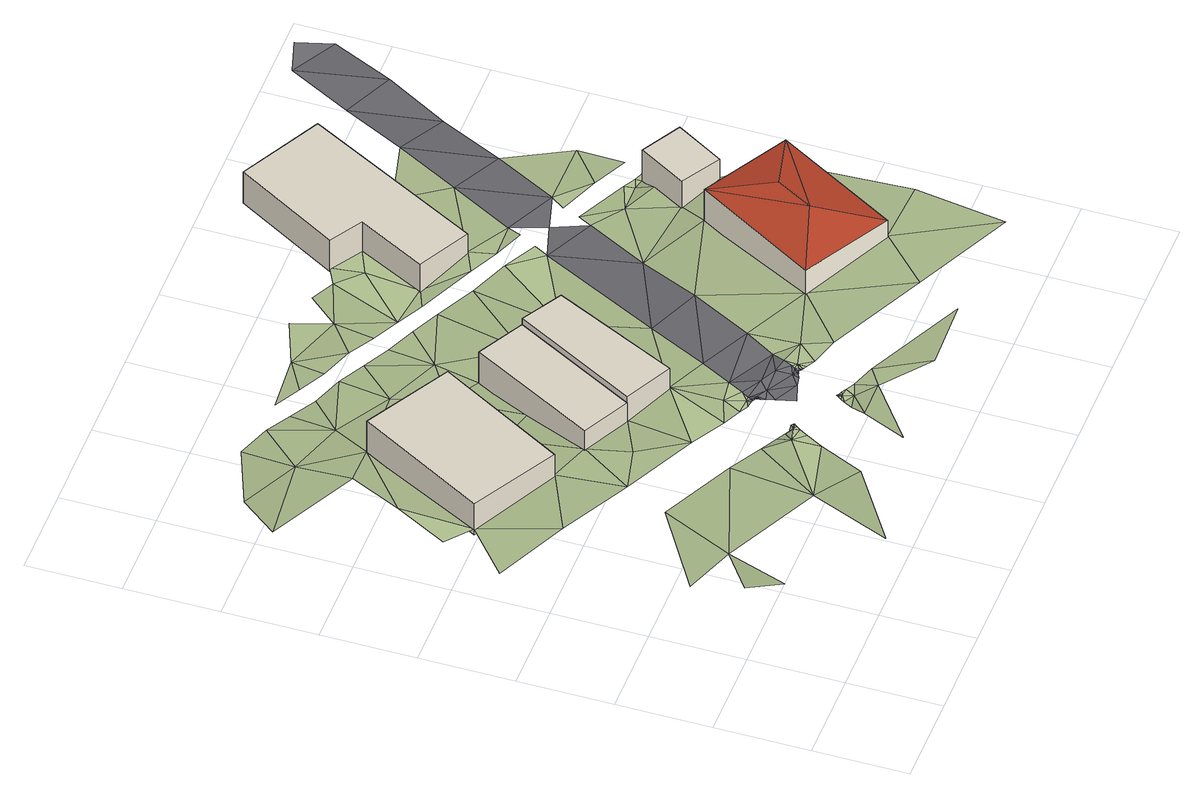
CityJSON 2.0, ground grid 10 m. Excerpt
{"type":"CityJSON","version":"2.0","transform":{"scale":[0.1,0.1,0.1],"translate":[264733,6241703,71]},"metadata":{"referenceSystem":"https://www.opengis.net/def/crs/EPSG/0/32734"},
"CityObjects":{
"building1":{"type":"Building","attributes":{"address":"79 Ritchie Street University Estate Cape Town","building":"house","building:levels":1,"building_height":4.1,"roof_height":77.9,"ground_height":73,"plus_code":"4FRW3F63+JV4"},"geometry":[{"type":"Solid","lod":"1","boundaries":[[[[0,1,2,3]],[[1,4,5,2]],[[4,6,7,5]],[[6,0,3,7]],[[3,2,5,7]],[[6,4,1,0]]]]}]},
"building2":{"type":"Building","attributes":{"address":"81 Ritchie Street University Estate Cape Town","building":"house","building:levels":1,"building_height":4.1,"roof_height":78.4,"ground_height":73.2,"plus_code":"4FRW3F63+HWM"},"geometry":[{"type":"Solid","lod":"1","boundaries":[[[[8,9,10,11]],[[9,12,13,10]],[[12,14,15,13]],[[14,8,11,15]],[[11,10,13,15]],[[14,12,9,8]]]]}]},
"building3":{"type":"Building","attributes":{"address":"4 Lorraine Avenue University Estate Cape Town","building":"house","building:levels":1,"building_height":4.1,"roof_height":78.7,"ground_height":74,"plus_code":"4FRW3F63+HWH"},"geometry":[{"type":"Solid","lod":"1","boundaries":[[[[16,17,18,19]],[[17,20,21,18]],[[20,22,23,21]],[[22,16,19,23]],[[19,18,21,23]],[[22,20,17,16]]]]}]},
"building4":{"type":"Building","attributes":{"address":"83 Ritchie Street University Estate Cape Town","building":"house","building:levels":1,"building_height":4.1,"roof_height":81.5,"ground_height":76.3,"plus_code":"4FRW3F64+G2P"},"geometry":[{"type":"Solid","lod":"2","boundaries":[[[[24,25,26]],[[27,28,29]],[[25,29,26]],[[26,29,28]],[[24,27,29]],[[24,29,25]],[[30,31,26,28]],[[31,32,24,26]],[[32,33,27,24]],[[33,30,28,27]],[[33,32,31,30]]]],"semantics":{"surfaces":[{"type":"RoofSurface"},{"type":"WallSurface"},{"type":"GroundSurface"}],"values":[[0,0,0,0,0,0,1,1,1,1,2]]}}]},
"building5":{"type":"Building","attributes":{"address":"54 Selbourne Road University Estate Cape Town","building":"house","building:levels":1,"building_height":4.1,"roof_height":76.8,"ground_height":71.9,"plus_code":"4FRW3F64+M2C"},"geometry":[{"type":"Solid","lod":"1","boundaries":[[[[34,35,36,37]],[[35,38,39,36]],[[38,40,41,39]],[[40,42,43,41]],[[42,44,45,43]],[[44,34,37,45]],[[37,36,39,41,43,45]],[[44,42,40,38,35,34]]]]}]},
"building6":{"type":"Building","attributes":{"address":"Ritchie Street University Estate Cape Town","building":"garage","building:levels":1,"building_height":4.1,"roof_height":79.9,"ground_height":74.9,"plus_code":"4FRW3F64+H3C"},"geometry":[{"type":"Solid","lod":"1","boundaries":[[[[46,47,48,49]],[[47,50,51,48]],[[50,52,53,51]],[[52,46,49,53]],[[49,48,51,53]],[[52,50,47,46]]]]}]},
"terrain1":{"type":"TINRelief","geometry":[{"type":"CompositeSurface","lod":"1","boundaries":[[[54,55,56]],[[55,57,58]],[[59,60,61]],[[62,61,63]],[[55,64,57]],[[65,66,67]],[[67,64,55]],[[61,60,68]],[[60,69,68]],[[61,1,63]],[[70,71,72]],[[70,73,71]],[[67,66,74]],[[67,75,64]],[[63,1,73]],[[67,74,76]],[[67,76,75]],[[77,68,69]],[[78,77,69]],[[69,79,78]],[[80,72,71]],[[71,73,1]],[[81,68,77]],[[74,82,76]],[[83,75,76]],[[82,84,76]],[[76,85,83]],[[86,85,76]],[[86,76,84]],[[77,78,87]],[[79,87,78]],[[88,71,1]],[[89,85,86]],[[86,84,90]],[[91,89,86]],[[90,92,86]],[[93,91,86]],[[92,93,86]],[[92,94,93]],[[91,93,95]],[[94,95,93]],[[96,80,71]],[[81,77,97]],[[88,96,71]],[[98,99,100]],[[79,101,102]],[[87,79,102]],[[103,100,104]],[[105,88,1]],[[106,101,107]],[[108,103,104]],[[104,100,99]],[[88,109,96]],[[81,97,110]],[[111,112,107]],[[113,108,114]],[[107,112,106]],[[114,108,104]],[[1,110,105]],[[111,115,112]],[[114,116,113]],[[102,101,106]],[[117,116,118]],[[118,116,114]],[[115,119,120]],[[121,122,117]],[[118,121,117]],[[123,120,119]],[[115,120,112]],[[118,114,124]],[[125,123,126]],[[121,118,124]],[[123,125,120]],[[114,127,124]],[[114,104,128]],[[129,120,125]],[[120,129,112]],[[128,127,114]],[[129,130,112]],[[112,131,106]],[[132,128,104]],[[109,88,133]],[[132,104,99]],[[130,131,112]],[[106,131,134]],[[134,102,106]],[[132,99,135]],[[136,88,105]],[[110,97,9]],[[88,136,133]],[[99,137,135]],[[102,134,138]],[[139,105,110]],[[140,141,142]],[[142,143,140]],[[144,143,142]],[[140,143,145]],[[144,146,143]],[[143,146,147]],[[147,145,143]],[[110,9,139]],[[147,146,148]],[[149,145,147]],[[148,150,147]],[[151,149,147]],[[105,152,136]],[[153,154,155]],[[139,152,105]],[[156,147,150]],[[157,135,137]],[[147,156,151]],[[102,138,158]],[[156,159,151]],[[150,160,156]],[[161,154,153]],[[139,9,22]],[[162,159,156]],[[139,163,152]],[[164,154,161]],[[165,102,158]],[[160,166,156]],[[163,139,167]],[[22,168,139]],[[162,156,166]],[[164,169,154]],[[139,168,167]],[[170,169,164]],[[154,169,171]],[[160,172,166]],[[170,173,169]],[[22,165,174]],[[166,175,162]],[[174,168,22]],[[165,158,176]],[[169,173,177]],[[178,173,179]],[[177,180,169]],[[181,174,165]],[[172,182,166]],[[178,183,173]],[[173,183,177]],[[32,175,166]],[[179,184,178]],[[165,176,181]],[[185,182,172]],[[32,186,175]],[[177,183,187]],[[178,184,188]],[[178,189,183]],[[176,190,181]],[[188,184,191]],[[189,187,183]],[[192,188,191]],[[193,182,185]],[[186,32,194]],[[191,195,192]],[[196,197,186]],[[186,194,196]],[[198,188,192]],[[197,196,199]],[[193,200,182]],[[194,32,201]],[[198,202,188]],[[194,203,196]],[[204,199,196]],[[200,201,32]],[[196,203,205]],[[206,207,208]],[[205,204,196]],[[203,46,205]],[[209,204,205]],[[209,205,46]],[[46,210,209]],[[211,206,208]],[[210,46,212]],[[213,202,198]],[[212,214,210]],[[211,215,206]],[[208,216,211]]]}]},
"road1":{"type":"Road","attributes":{"highway":"residential","name":"Lorraine Avenue","surface":"asphalt","lanes":0,"width":5.6},"geometry":[{"type":"MultiSurface","lod":"1","boundaries":[[[217,218,219]],[[158,175,186]],[[220,129,221]],[[222,176,197]],[[223,224,140]],[[225,219,226]],[[223,140,145]],[[125,126,221]],[[217,227,218]],[[220,228,229]],[[220,130,129]],[[186,176,158]],[[224,223,230]],[[220,229,231]],[[175,158,138]],[[131,232,134]],[[134,162,138]],[[228,220,221]],[[134,232,159]],[[151,233,149]],[[223,218,227]],[[138,162,175]],[[162,134,159]],[[218,145,149]],[[227,230,223]],[[231,234,220]],[[233,232,234]],[[126,228,221]],[[233,218,149]],[[218,233,234]],[[129,125,221]],[[145,218,223]],[[234,219,218]],[[234,232,130]],[[233,151,159]],[[232,131,130]],[[234,130,220]],[[232,233,159]],[[231,226,234]],[[219,234,226]],[[176,186,197]]]}]},
"road2":{"type":"Road","attributes":{"highway":"residential","name":"Lorraine Avenue","surface":"asphalt","lanes":0,"width":5.6},"geometry":[{"type":"MultiSurface","lod":"1","boundaries":[[[222,206,192]],[[235,236,237]],[[238,239,240]],[[240,239,236]],[[192,206,198]],[[215,213,198]],[[213,215,235]],[[198,206,215]],[[235,237,213]],[[236,239,237]]]}]}
},
"vertices":[
[228,482,20],[137,533,20],[137,533,61],[228,482,61],[61,398,20],[61,398,61],[151,347,20],[151,347,61],
[311,435,22],[261,462,22],[261,462,63],[311,435,63],[190,330,22],[190,330,63],[240,304,22],[240,304,63],
[240,304,30],[291,278,30],[291,278,71],[240,304,71],[354,410,30],[354,410,71],[311,435,30],[311,435,71],
[515,320,94],[535,251,107],[606,268,94],[440,191,94],[531,139,94],[513,212,107],[531,139,53],[606,268,53],[515,320,53],[440,191,53],
[526,716,9],[439,762,9],[439,762,50],[526,716,50],[375,652,9],[375,652,50],[410,631,9],[410,631,50],[372,559,9],[372,559,50],[427,530,9],[427,530,50],
[562,399,39],[533,349,39],[533,349,80],[562,399,80],[574,324,39],[574,324,80],[604,375,39],[604,375,80],
[45,77,68],[83,147,52],[34,114,61],[126,226,44],[27,167,53],[11,355,27],[82,315,35],[61,398,28],[34,420,28],[66,477,26],[197,185,52],[131,4,73],[220,60,65],[181,94,58],[151,347,34],[153,274,39],[7,584,15],[103,594,12],[48,627,5],[98,534,20],[248,109,58],[232,165,52],[247,139,58],[190,330,39],[198,284,42],[224,233,47],[118,654,0],[189,413,27],[258,127,58],[250,155,52],[263,136,58],[259,150,52],[262,143,58],[240,304,40],[164,574,12],[263,147,52],[265,140,60],[265,146,60],[266,142,60],[266,144,60],[267,143,60],[267,144,60],[145,638,9],[228,401,28],[270,34,73],[336,82,68],[297,82,66],[260,212,47],[291,278,46],[307,99,60],[321,101,62],[216,537,18],[287,222,49],[277,202,49],[312,108,60],[173,623,7],[228,482,22],[286,197,49],[294,201,49],[314,112,60],[317,112,62],[290,195,53],[315,115,62],[316,116,62],[317,115,62],[292,194,53],[294,196,53],[317,117,62],[316,117,62],[294,193,53],[319,115,62],[295,193,53],[295,192,53],[322,114,62],[327,111,62],[297,197,49],[299,201,49],[304,209,49],[336,106,62],[201,607,7],[313,225,49],[356,95,68],[228,592,14],[378,39,77],[332,258,47],[274,511,19],[344,165,55],[343,165,55],[345,164,55],[347,166,55],[346,163,55],[346,170,55],[348,162,55],[352,169,55],[352,160,55],[349,174,55],[361,155,55],[353,183,55],[256,577,14],[211,627,7],[248,648,4],[184,642,7],[376,174,59],[453,41,77],[368,323,41],[362,198,50],[383,143,64],[239,611,8],[380,230,52],[284,561,15],[267,596,15],[354,410,32],[440,191,64],[311,546,19],[339,530,22],[303,623,13],[294,580,15],[292,665,11],[480,89,73],[322,565,16],[380,508,23],[417,296,49],[442,454,31],[356,642,13],[372,559,15],[350,550,16],[332,655,12],[415,488,31],[531,139,74],[380,618,13],[405,519,23],[577,35,83],[454,361,38],[375,652,14],[427,530,26],[410,631,13],[450,469,31],[433,503,26],[469,503,28],[596,133,79],[533,349,46],[461,488,31],[520,402,39],[491,427,35],[508,571,26],[499,441,35],[606,268,62],[574,324,56],[477,623,22],[552,382,46],[549,413,39],[551,402,39],[518,475,33],[510,461,31],[545,441,39],[562,406,39],[574,399,42],[584,473,37],[571,394,48],[546,639,24],[587,392,48],[557,543,29],[578,422,42],
[334,162,55],[337,169,55],[324,160,55],[299,192,53],[297,193,53],[480,465,31],[341,166,55],[342,165,55],[305,154,53],[300,174,53],[339,164,55],[296,190,53],[296,188,53],[341,164,55],[298,183,53],[319,195,55],[337,186,55],[310,186,53],
[595,612,23],[634,680,23],[585,707,17],[661,786,15],[623,775,15],[672,748,15]
]}
